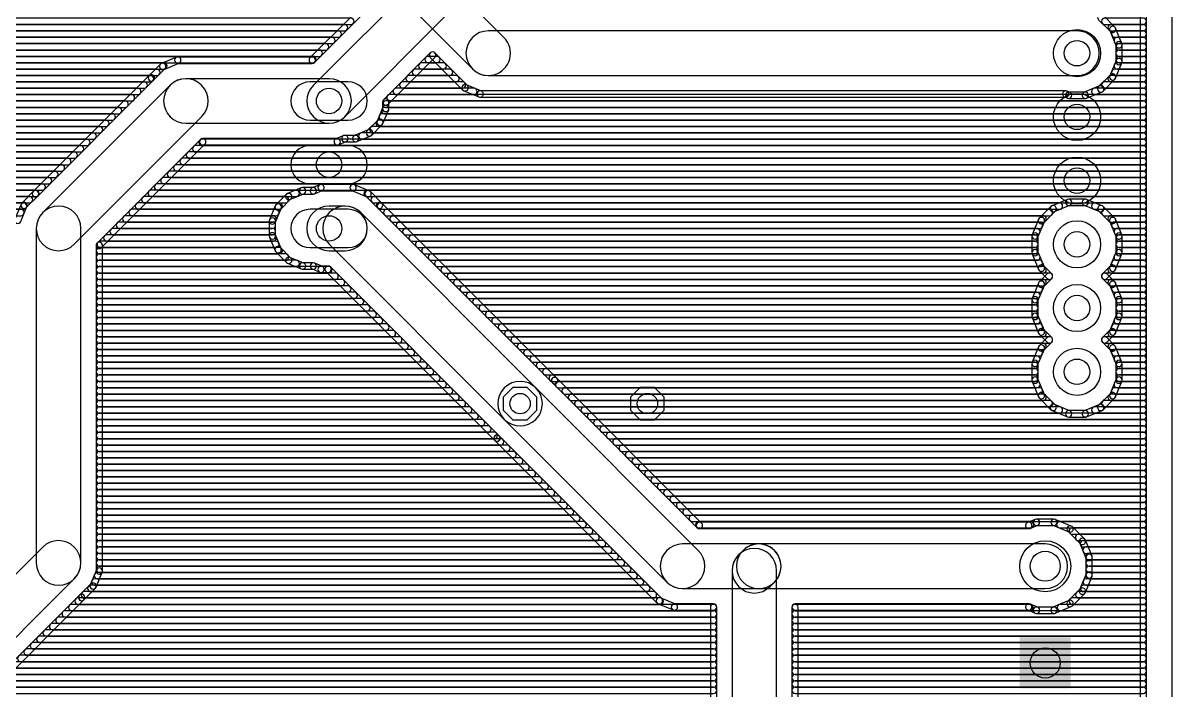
# Model space of a CAD drawing. Extents: x 5 to 83, y -5 to 101.
# Drawn here: x 36.68 to 82.53, y 20.29 to 46.92 of the extents above; entities that cross this region are included whole.
import ezdxf

# ---------------------------------------------------------------- set-up
doc = ezdxf.new("R2010")
doc.units = 0
for name, color, linetype in [('16', 175, 'CONTINUOUS'), ('17', 82, 'CONTINUOUS'), ('20', 30, 'CONTINUOUS'), ('44', 253, 'CONTINUOUS')]:
    doc.layers.add(name, color=color, linetype=linetype)

# ---------------------------------------------------------------- blocks, each defined once
blk = doc.blocks.new('ROUNDP')
blk.add_circle((0, 0), 0.5)
blk = doc.blocks.new('OCTAGONP')
blk.add_lwpolyline([(-0.5, -0.2071), (-0.5, 0.2071), (-0.2071, 0.5), (0.2071, 0.5), (0.5, 0.2071), (0.5, -0.2071), (0.2071, -0.5), (-0.2071, -0.5)], close=True)
blk = doc.blocks.new('LONGP100')
blk.add_lwpolyline([(-0.5, -0.5), (0.5, -0.5, 1), (0.5, 0.5), (-0.5, 0.5, 1)], format="xyb", close=True)
blk = doc.blocks.new('SQUAREP')
blk.add_solid([(-0.5, -0.5), (0.5, -0.5), (-0.5, 0.5), (0.5, 0.5)])

msp = doc.modelspace()

# ---------------------------------------------------------------- linework, layer by layer
at = {"layer": '16'}
for points in [[(81.26, 95.8006), (81.26, 14.6894, 1), (81.514, 14.6894), (81.514, 95.8006, 1)], [(49.5236, 43.1864), (53.6511, 47.3139, 1), (52.3939, 48.5711), (48.2664, 44.4436, 1)], [(51.5546, 48.9531), (48.1319, 45.5304, 1), (48.3115, 45.3508), (51.7342, 48.7735, 1)], [(55.8736, 46.3486), (53.6511, 48.5711, 1), (52.3939, 47.3139), (54.6164, 45.0914, 1)], [(80.251, 46.7594), (79.7794, 47.231, 1), (79.5998, 47.0514), (80.0714, 46.5798, 1)], [(31.5808, 46.863), (49.7711, 46.863, 1), (49.7711, 47.117), (31.5808, 47.117, 1)], [(31.8348, 46.609), (49.5171, 46.609, 1), (49.5171, 46.863), (31.8348, 46.863, 1)], [(79.8408, 46.863), (81.387, 46.863, 1), (81.387, 47.117), (79.8408, 47.117, 1)], [(80.0948, 46.609), (81.387, 46.609, 1), (81.387, 46.863), (80.0948, 46.863, 1)], [(80.5337, 46.1021), (80.2785, 46.7182, 1), (80.0438, 46.621), (80.2991, 46.0049, 1)], [(31.9789, 46.355), (49.2631, 46.355, 1), (49.2631, 46.609), (31.9789, 46.609, 1)], [(32.0841, 46.101), (49.0091, 46.101, 1), (49.0091, 46.355), (32.0841, 46.355, 1)], [(78.74, 46.609), (55.245, 46.609, 1), (55.245, 44.831), (78.74, 44.831, 1)], [(80.2389, 46.355), (81.387, 46.355, 1), (81.387, 46.609), (80.2389, 46.609, 1)], [(80.3441, 46.101), (81.387, 46.101, 1), (81.387, 46.355), (80.3441, 46.355, 1)], [(32.1564, 45.847), (48.7551, 45.847, 1), (48.7551, 46.101), (32.1564, 46.101, 1)], [(80.5434, 45.3865), (80.5434, 46.0535, 1), (80.2894, 46.0535), (80.2894, 45.3865, 1)], [(80.4164, 45.847), (81.387, 45.847, 1), (81.387, 46.101), (80.4164, 46.101, 1)], [(32.1564, 45.593), (48.5011, 45.593, 1), (48.5011, 45.847), (32.1564, 45.847, 1)], [(32.1564, 45.339), (48.2471, 45.339, 1), (48.2471, 45.593), (32.1564, 45.593, 1)], [(42.808, 45.5579), (42.2106, 45.3104, 1), (42.3078, 45.0758), (42.9052, 45.3233, 1)], [(48.2217, 45.5676), (42.8566, 45.5676, 1), (42.8566, 45.3136), (48.2217, 45.3136, 1)], [(51.2454, 43.6869), (53.1123, 45.5538, 1), (52.9327, 45.7334), (51.0658, 43.8665, 1)], [(52.8449, 45.339), (53.2001, 45.339, 1), (53.2001, 45.593), (52.8449, 45.593, 1)], [(52.9327, 45.5538), (54.2344, 44.2521, 1), (54.414, 44.4317), (53.1123, 45.7334, 1)], [(80.2785, 44.7218), (80.5337, 45.3379, 1), (80.2991, 45.4351), (80.0438, 44.819, 1)], [(80.4164, 45.593), (81.387, 45.593, 1), (81.387, 45.847), (80.4164, 45.847, 1)], [(80.4164, 45.339), (81.387, 45.339, 1), (81.387, 45.593), (80.4164, 45.593, 1)], [(31.9789, 44.831), (42.0241, 44.831, 1), (42.0241, 45.085), (31.9789, 45.085, 1)], [(32.0841, 45.085), (42.3048, 45.085, 1), (42.3048, 45.339), (32.0841, 45.339, 1)], [(42.1694, 45.2829), (41.7121, 44.8256, 1), (41.8917, 44.646), (42.349, 45.1033, 1)], [(52.3369, 44.831), (53.7081, 44.831, 1), (53.7081, 45.085), (52.3369, 45.085, 1)], [(52.5909, 45.085), (53.4541, 45.085, 1), (53.4541, 45.339), (52.5909, 45.339, 1)], [(80.2389, 44.831), (81.387, 44.831, 1), (81.387, 45.085), (80.2389, 45.085, 1)], [(80.3441, 45.085), (81.387, 45.085, 1), (81.387, 45.339), (80.3441, 45.339, 1)], [(31.5808, 44.323), (41.5161, 44.323, 1), (41.5161, 44.577), (31.5808, 44.577, 1)], [(31.8348, 44.577), (41.7701, 44.577, 1), (41.7701, 44.831), (31.8348, 44.831, 1)], [(41.7121, 44.8256), (37.0894, 40.2029, 1), (37.269, 40.0233), (41.8917, 44.646, 1)], [(38.7286, 38.1064), (43.8086, 43.1864, 1), (42.5514, 44.4436), (37.4714, 39.3636, 1)], [(43.18, 42.926), (48.895, 42.926, 1), (48.895, 44.704), (43.18, 44.704, 1)], [(51.8289, 44.323), (54.2161, 44.323, 1), (54.2161, 44.577), (51.8289, 44.577, 1)], [(52.0829, 44.577), (53.9621, 44.577, 1), (53.9621, 44.831), (52.0829, 44.831, 1)], [(79.7794, 44.209), (80.251, 44.6806, 1), (80.0714, 44.8602), (79.5998, 44.3886, 1)], [(79.8408, 44.323), (81.387, 44.323, 1), (81.387, 44.577), (79.8408, 44.577, 1)], [(80.0948, 44.577), (81.387, 44.577, 1), (81.387, 44.831), (80.0948, 44.831, 1)], [(11.1506, 43.815), (41.0081, 43.815, 1), (41.0081, 44.069), (11.1506, 44.069, 1)], [(31.1814, 44.069), (41.2621, 44.069, 1), (41.2621, 44.323), (31.1814, 44.323, 1)], [(51.3209, 43.815), (81.387, 43.815, 1), (81.387, 44.069), (51.3209, 44.069, 1)], [(51.5749, 44.069), (54.6764, 44.069, 1), (54.6764, 44.323), (51.5749, 44.323, 1)], [(54.2756, 44.2245), (54.873, 43.9771, 1), (54.9702, 44.2117), (54.3728, 44.4592, 1)], [(54.9216, 43.9674), (78.2839, 43.9674, 1), (78.2839, 44.2214), (54.9216, 44.2214, 1)], [(78.2353, 43.9771), (78.3579, 43.9263, 1), (78.4551, 44.1609), (78.3325, 44.2117, 1)], [(78.4065, 43.9166), (79.0735, 43.9166, 1), (79.0735, 44.1706), (78.4065, 44.1706, 1)], [(79.1221, 43.9263), (79.7382, 44.1815, 1), (79.641, 44.4161), (79.0249, 44.1609, 1)], [(79.4414, 44.069), (81.387, 44.069, 1), (81.387, 44.323), (79.4414, 44.323, 1)], [(15.2114, 43.561), (40.7541, 43.561, 1), (40.7541, 43.815), (15.2114, 43.815, 1)], [(15.6917, 43.307), (40.5001, 43.307, 1), (40.5001, 43.561), (15.6917, 43.561, 1)], [(51.0448, 42.9175), (51.2729, 43.4683, 1), (51.0383, 43.5655), (50.8101, 43.0147, 1)], [(51.1213, 43.307), (81.387, 43.307, 1), (81.387, 43.561), (51.1213, 43.561, 1)], [(51.2826, 43.5169), (51.2826, 43.7767, 1), (51.0286, 43.7767), (51.0286, 43.5169, 1)], [(51.1556, 43.561), (81.387, 43.561, 1), (81.387, 43.815), (51.1556, 43.815, 1)], [(31.1814, 43.053), (40.2461, 43.053, 1), (40.2461, 43.307), (31.1814, 43.307, 1)], [(51.016, 43.053), (81.387, 43.053, 1), (81.387, 43.307), (51.016, 43.307, 1)], [(31.5808, 42.799), (39.9921, 42.799, 1), (39.9921, 43.053), (31.5808, 43.053, 1)], [(31.8348, 42.545), (39.7381, 42.545, 1), (39.7381, 42.799), (31.8348, 42.799, 1)], [(50.0037, 42.1991), (50.5545, 42.4272, 1), (50.4573, 42.6619), (49.9065, 42.4337, 1)], [(50.5957, 42.4547), (51.0173, 42.8763, 1), (50.8376, 43.0559), (50.4161, 42.6343, 1)], [(50.6333, 42.545), (81.387, 42.545, 1), (81.387, 42.799), (50.6333, 42.799, 1)], [(50.8873, 42.799), (81.387, 42.799, 1), (81.387, 43.053), (50.8873, 43.053, 1)], [(31.9789, 42.291), (39.4841, 42.291, 1), (39.4841, 42.545), (31.9789, 42.545, 1)], [(32.0841, 42.037), (39.2301, 42.037, 1), (39.2301, 42.291), (32.0841, 42.291, 1)], [(39.8154, 37.9718), (43.9431, 42.0996, 1), (43.7635, 42.2792), (39.6358, 38.1515, 1)], [(43.8279, 42.037), (81.387, 42.037, 1), (81.387, 42.291), (43.8279, 42.291, 1)], [(43.8533, 42.0624), (49.2184, 42.0624, 1), (49.2184, 42.3164), (43.8533, 42.3164, 1)], [(49.267, 42.0721), (49.5736, 42.1991, 1), (49.4764, 42.4337), (49.1697, 42.3067, 1)], [(49.525, 42.1894), (49.9551, 42.1894, 1), (49.9551, 42.4434), (49.525, 42.4434, 1)], [(50.2004, 42.291), (81.387, 42.291, 1), (81.387, 42.545), (50.2004, 42.545, 1)], [(32.1564, 41.783), (38.9761, 41.783, 1), (38.9761, 42.037), (32.1564, 42.037, 1)], [(32.1564, 41.529), (38.7221, 41.529, 1), (38.7221, 41.783), (32.1564, 41.783, 1)], [(43.3199, 41.529), (81.387, 41.529, 1), (81.387, 41.783), (43.3199, 41.783, 1)], [(43.5739, 41.783), (81.387, 41.783, 1), (81.387, 42.037), (43.5739, 42.037, 1)], [(32.0841, 41.021), (38.2141, 41.021, 1), (38.2141, 41.275), (32.0841, 41.275, 1)], [(32.1564, 41.275), (38.4681, 41.275, 1), (38.4681, 41.529), (32.1564, 41.529, 1)], [(42.8119, 41.021), (81.387, 41.021, 1), (81.387, 41.275), (42.8119, 41.275, 1)], [(43.0659, 41.275), (81.387, 41.275, 1), (81.387, 41.529), (43.0659, 41.529, 1)], [(31.9789, 40.767), (37.9601, 40.767, 1), (37.9601, 41.021), (31.9789, 41.021, 1)], [(42.5579, 40.767), (81.387, 40.767, 1), (81.387, 41.021), (42.5579, 41.021, 1)], [(31.5808, 40.259), (37.4521, 40.259, 1), (37.4521, 40.513), (31.5808, 40.513, 1)], [(31.8348, 40.513), (37.7061, 40.513, 1), (37.7061, 40.767), (31.8348, 40.767, 1)], [(42.0499, 40.259), (81.387, 40.259, 1), (81.387, 40.513), (42.0499, 40.513, 1)], [(42.3039, 40.513), (81.387, 40.513, 1), (81.387, 40.767), (42.3039, 40.767, 1)], [(47.7863, 40.3509), (47.2355, 40.1228, 1), (47.3327, 39.8881), (47.8835, 40.1163, 1)], [(48.265, 40.3606), (47.8349, 40.3606, 1), (47.8349, 40.1066), (48.265, 40.1066, 1)], [(48.523, 40.4779), (48.2164, 40.3509, 1), (48.3136, 40.1163), (48.6202, 40.2433, 1)], [(49.8533, 40.4876), (48.5716, 40.4876, 1), (48.5716, 40.2336), (49.8533, 40.2336, 1)], [(50.4994, 40.2304), (49.902, 40.4779, 1), (49.8047, 40.2433), (50.4022, 39.9958, 1)], [(31.8348, 40.005), (37.1981, 40.005, 1), (37.1981, 40.259), (31.8348, 40.259, 1)], [(31.9789, 39.751), (36.9441, 39.751, 1), (36.9441, 40.005), (31.9789, 40.005, 1)], [(37.0894, 40.2029), (36.6321, 39.7456, 1), (36.8117, 39.566), (37.269, 40.0233, 1)], [(41.5419, 39.751), (47.1567, 39.751, 1), (47.1567, 40.005), (41.5419, 40.005, 1)], [(41.7959, 40.005), (47.5896, 40.005, 1), (47.5896, 40.259), (41.7959, 40.259, 1)], [(47.1943, 40.0953), (46.7727, 39.6737, 1), (46.9523, 39.4941), (47.3739, 39.9156, 1)], [(50.4052, 40.005), (81.387, 40.005, 1), (81.387, 40.259), (50.4052, 40.259, 1)], [(50.9979, 39.7456), (50.5406, 40.2029, 1), (50.361, 40.0233), (50.8183, 39.566, 1)], [(50.6859, 39.751), (81.387, 39.751, 1), (81.387, 40.005), (50.6859, 40.005, 1)], [(78.3579, 39.8937), (77.7418, 39.6385, 1), (77.839, 39.4038), (78.4551, 39.6591, 1)], [(79.0735, 39.9034), (78.4065, 39.9034, 1), (78.4065, 39.6494), (79.0735, 39.6494, 1)], [(79.7382, 39.6385), (79.1221, 39.8937, 1), (79.0249, 39.6591), (79.641, 39.4038, 1)], [(32.0841, 39.497), (36.7087, 39.497, 1), (36.7087, 39.751), (32.0841, 39.751, 1)], [(32.1564, 39.243), (36.6035, 39.243, 1), (36.6035, 39.497), (32.1564, 39.497, 1)], [(36.6045, 39.7044), (36.3571, 39.107, 1), (36.5917, 39.0097), (36.8392, 39.6072, 1)], [(38.989, 25.4), (38.989, 38.735, 1), (37.211, 38.735), (37.211, 25.4, 1)], [(41.0339, 39.243), (46.774, 39.243, 1), (46.774, 39.497), (41.0339, 39.497, 1)], [(41.2879, 39.497), (46.9027, 39.497, 1), (46.9027, 39.751), (41.2879, 39.751, 1)], [(46.7452, 39.6325), (46.5171, 39.0817, 1), (46.7517, 38.9845), (46.9799, 39.5353, 1)], [(49.53, 39.624), (48.895, 39.624, 1), (48.895, 37.846), (49.53, 37.846, 1)], [(57.1436, 32.3786), (50.1586, 39.3636, 1), (48.9014, 38.1064), (55.8864, 31.1214, 1)], [(57.9829, 32.7606), (50.9979, 39.7456, 1), (50.8183, 39.566), (57.8033, 32.581, 1)], [(50.9399, 39.497), (78.0386, 39.497, 1), (78.0386, 39.751), (50.9399, 39.751, 1)], [(51.1939, 39.243), (77.6392, 39.243, 1), (77.6392, 39.497), (51.1939, 39.497, 1)], [(77.7006, 39.611), (77.229, 39.1394, 1), (77.4086, 38.9598), (77.8802, 39.4314, 1)], [(79.4414, 39.497), (81.387, 39.497, 1), (81.387, 39.751), (79.4414, 39.751, 1)], [(80.251, 39.1394), (79.7794, 39.611, 1), (79.5998, 39.4314), (80.0714, 38.9598, 1)], [(79.8408, 39.243), (81.387, 39.243, 1), (81.387, 39.497), (79.8408, 39.497, 1)], [(40.5259, 38.735), (46.6344, 38.735, 1), (46.6344, 38.989), (40.5259, 38.989, 1)], [(40.7799, 38.989), (46.6687, 38.989, 1), (46.6687, 39.243), (40.7799, 39.243, 1)], [(46.5074, 39.0331), (46.5074, 38.4369, 1), (46.7614, 38.4369), (46.7614, 39.0331, 1)], [(51.4479, 38.989), (77.3852, 38.989, 1), (77.3852, 39.243), (51.4479, 39.243, 1)], [(51.7019, 38.735), (77.2411, 38.735, 1), (77.2411, 38.989), (51.7019, 38.989, 1)], [(77.2015, 39.0982), (76.9463, 38.4821, 1), (77.1809, 38.3849), (77.4361, 39.001, 1)], [(80.0948, 38.989), (81.387, 38.989, 1), (81.387, 39.243), (80.0948, 39.243, 1)], [(80.5337, 38.4821), (80.2785, 39.0982, 1), (80.0438, 39.001), (80.2991, 38.3849, 1)], [(80.2389, 38.735), (81.387, 38.735, 1), (81.387, 38.989), (80.2389, 38.989, 1)], [(40.2719, 38.481), (46.6344, 38.481, 1), (46.6344, 38.735), (40.2719, 38.735, 1)], [(46.5171, 38.3883), (46.7452, 37.8375, 1), (46.9799, 37.9347), (46.7517, 38.4855, 1)], [(51.9559, 38.481), (77.1359, 38.481, 1), (77.1359, 38.735), (51.9559, 38.735, 1)], [(76.9366, 38.4335), (76.9366, 37.7665, 1), (77.1906, 37.7665), (77.1906, 38.4335, 1)], [(80.3441, 38.481), (81.387, 38.481, 1), (81.387, 38.735), (80.3441, 38.735, 1)], [(80.5434, 37.7665), (80.5434, 38.4335, 1), (80.2894, 38.4335), (80.2894, 37.7665, 1)], [(39.8526, 25.0766), (39.8526, 38.0617, 1), (39.5986, 38.0617), (39.5986, 25.0766, 1)], [(39.7639, 37.973), (46.7739, 37.973, 1), (46.7739, 38.227), (39.7639, 38.227, 1)], [(40.0179, 38.227), (46.6687, 38.227, 1), (46.6687, 38.481), (40.0179, 38.481, 1)], [(52.2099, 38.227), (77.0636, 38.227, 1), (77.0636, 38.481), (52.2099, 38.481, 1)], [(52.4639, 37.973), (77.0636, 37.973, 1), (77.0636, 38.227), (52.4639, 38.227, 1)], [(80.4164, 38.227), (81.387, 38.227, 1), (81.387, 38.481), (80.4164, 38.481, 1)], [(80.4164, 37.973), (81.387, 37.973, 1), (81.387, 38.227), (80.4164, 38.227, 1)], [(39.7256, 37.719), (46.9027, 37.719, 1), (46.9027, 37.973), (39.7256, 37.973, 1)], [(39.7256, 37.465), (47.1567, 37.465, 1), (47.1567, 37.719), (39.7256, 37.719, 1)], [(46.7727, 37.7963), (47.1943, 37.3747, 1), (47.3739, 37.5543), (46.9523, 37.9759, 1)], [(52.7179, 37.719), (77.0636, 37.719, 1), (77.0636, 37.973), (52.7179, 37.973, 1)], [(52.9719, 37.465), (77.1359, 37.465, 1), (77.1359, 37.719), (52.9719, 37.719, 1)], [(76.9463, 37.7179), (77.2015, 37.1018, 1), (77.4361, 37.199), (77.1809, 37.8151, 1)], [(80.2785, 37.1018), (80.5337, 37.7179, 1), (80.2991, 37.8151), (80.0438, 37.199, 1)], [(80.3441, 37.465), (81.387, 37.465, 1), (81.387, 37.719), (80.3441, 37.719, 1)], [(80.4164, 37.719), (81.387, 37.719, 1), (81.387, 37.973), (80.4164, 37.973, 1)], [(39.7256, 37.211), (47.5896, 37.211, 1), (47.5896, 37.465), (39.7256, 37.465, 1)], [(39.7256, 36.957), (48.882, 36.957, 1), (48.882, 37.211), (39.7256, 37.211, 1)], [(47.2355, 37.3472), (47.7863, 37.1191, 1), (47.8835, 37.3537), (47.3327, 37.5819, 1)], [(47.8349, 37.1094), (48.265, 37.1094, 1), (48.265, 37.3634), (47.8349, 37.3634, 1)], [(48.2164, 37.1191), (48.523, 36.9921, 1), (48.6202, 37.2267), (48.3136, 37.3537, 1)], [(48.5716, 36.9824), (48.8567, 36.9824, 1), (48.8567, 37.2364), (48.5716, 37.2364, 1)], [(48.7668, 37.0196), (55.5044, 30.2821, 1), (55.684, 30.4617), (48.9465, 37.1992, 1)], [(53.2259, 37.211), (77.2411, 37.211, 1), (77.2411, 37.465), (53.2259, 37.465, 1)], [(53.4799, 36.957), (77.3852, 36.957, 1), (77.3852, 37.211), (53.4799, 37.211, 1)], [(77.229, 37.0606), (77.5494, 36.7402, 1), (77.729, 36.9198), (77.4086, 37.2402, 1)], [(79.9306, 36.7402), (80.251, 37.0606, 1), (80.0714, 37.2402), (79.751, 36.9198, 1)], [(80.0948, 36.957), (81.387, 36.957, 1), (81.387, 37.211), (80.0948, 37.211, 1)], [(80.2389, 37.211), (81.387, 37.211, 1), (81.387, 37.465), (80.2389, 37.465, 1)], [(39.7256, 36.703), (49.1361, 36.703, 1), (49.1361, 36.957), (39.7256, 36.957, 1)], [(39.7256, 36.449), (49.3901, 36.449, 1), (49.3901, 36.703), (39.7256, 36.703, 1)], [(53.7339, 36.703), (77.6392, 36.703, 1), (77.6392, 36.957), (53.7339, 36.957, 1)], [(53.9879, 36.449), (77.3852, 36.449, 1), (77.3852, 36.703), (53.9879, 36.703, 1)], [(77.5494, 36.9198), (77.229, 36.5994, 1), (77.4086, 36.4198), (77.729, 36.7402, 1)], [(80.251, 36.5994), (79.9306, 36.9198, 1), (79.751, 36.7402), (80.0714, 36.4198, 1)], [(79.8408, 36.703), (81.387, 36.703, 1), (81.387, 36.957), (79.8408, 36.957, 1)], [(80.0948, 36.449), (81.387, 36.449, 1), (81.387, 36.703), (80.0948, 36.703, 1)], [(39.7256, 36.195), (49.6441, 36.195, 1), (49.6441, 36.449), (39.7256, 36.449, 1)], [(54.2419, 36.195), (77.2411, 36.195, 1), (77.2411, 36.449), (54.2419, 36.449, 1)], [(77.2015, 36.5582), (76.9463, 35.9421, 1), (77.1809, 35.8449), (77.4361, 36.461, 1)], [(80.5337, 35.9421), (80.2785, 36.5582, 1), (80.0438, 36.461), (80.2991, 35.8449, 1)], [(80.2389, 36.195), (81.387, 36.195, 1), (81.387, 36.449), (80.2389, 36.449, 1)], [(39.7256, 35.941), (49.8981, 35.941, 1), (49.8981, 36.195), (39.7256, 36.195, 1)], [(39.7256, 35.687), (50.1521, 35.687, 1), (50.1521, 35.941), (39.7256, 35.941, 1)], [(54.4959, 35.941), (77.1359, 35.941, 1), (77.1359, 36.195), (54.4959, 36.195, 1)], [(54.7499, 35.687), (77.0636, 35.687, 1), (77.0636, 35.941), (54.7499, 35.941, 1)], [(76.9366, 35.8935), (76.9366, 35.2265, 1), (77.1906, 35.2265), (77.1906, 35.8935, 1)], [(80.3441, 35.941), (81.387, 35.941, 1), (81.387, 36.195), (80.3441, 36.195, 1)], [(80.5434, 35.2265), (80.5434, 35.8935, 1), (80.2894, 35.8935), (80.2894, 35.2265, 1)], [(80.4164, 35.687), (81.387, 35.687, 1), (81.387, 35.941), (80.4164, 35.941, 1)], [(39.7256, 35.433), (50.4061, 35.433, 1), (50.4061, 35.687), (39.7256, 35.687, 1)], [(39.7256, 35.179), (50.6601, 35.179, 1), (50.6601, 35.433), (39.7256, 35.433, 1)], [(55.0039, 35.433), (77.0636, 35.433, 1), (77.0636, 35.687), (55.0039, 35.687, 1)], [(55.2579, 35.179), (77.0636, 35.179, 1), (77.0636, 35.433), (55.2579, 35.433, 1)], [(76.9463, 35.1779), (77.2015, 34.5618, 1), (77.4361, 34.659), (77.1809, 35.2751, 1)], [(80.2785, 34.5618), (80.5337, 35.1779, 1), (80.2991, 35.2751), (80.0438, 34.659, 1)], [(80.4164, 35.433), (81.387, 35.433, 1), (81.387, 35.687), (80.4164, 35.687, 1)], [(80.4164, 35.179), (81.387, 35.179, 1), (81.387, 35.433), (80.4164, 35.433, 1)], [(39.7256, 34.925), (50.9141, 34.925, 1), (50.9141, 35.179), (39.7256, 35.179, 1)], [(39.7256, 34.671), (51.1681, 34.671, 1), (51.1681, 34.925), (39.7256, 34.925, 1)], [(55.5119, 34.925), (77.1359, 34.925, 1), (77.1359, 35.179), (55.5119, 35.179, 1)], [(55.7659, 34.671), (77.2411, 34.671, 1), (77.2411, 34.925), (55.7659, 34.925, 1)], [(80.2389, 34.671), (81.387, 34.671, 1), (81.387, 34.925), (80.2389, 34.925, 1)], [(80.3441, 34.925), (81.387, 34.925, 1), (81.387, 35.179), (80.3441, 35.179, 1)], [(39.7256, 34.417), (51.4221, 34.417, 1), (51.4221, 34.671), (39.7256, 34.671, 1)], [(39.7256, 34.163), (51.6761, 34.163, 1), (51.6761, 34.417), (39.7256, 34.417, 1)], [(56.0199, 34.417), (77.3852, 34.417, 1), (77.3852, 34.671), (56.0199, 34.671, 1)], [(56.2739, 34.163), (77.6392, 34.163, 1), (77.6392, 34.417), (56.2739, 34.417, 1)], [(77.229, 34.5206), (77.5494, 34.2002, 1), (77.729, 34.3798), (77.4086, 34.7002, 1)], [(77.5494, 34.3798), (77.229, 34.0594, 1), (77.4086, 33.8798), (77.729, 34.2002, 1)], [(79.9306, 34.2002), (80.251, 34.5206, 1), (80.0714, 34.7002), (79.751, 34.3798, 1)], [(80.251, 34.0594), (79.9306, 34.3798, 1), (79.751, 34.2002), (80.0714, 33.8798, 1)], [(79.8408, 34.163), (81.387, 34.163, 1), (81.387, 34.417), (79.8408, 34.417, 1)], [(80.0948, 34.417), (81.387, 34.417, 1), (81.387, 34.671), (80.0948, 34.671, 1)], [(39.7256, 33.909), (51.9301, 33.909, 1), (51.9301, 34.163), (39.7256, 34.163, 1)], [(56.5279, 33.909), (77.3852, 33.909, 1), (77.3852, 34.163), (56.5279, 34.163, 1)], [(77.2015, 34.0182), (76.9463, 33.4021, 1), (77.1809, 33.3049), (77.4361, 33.921, 1)], [(80.0948, 33.909), (81.387, 33.909, 1), (81.387, 34.163), (80.0948, 34.163, 1)], [(80.5337, 33.4021), (80.2785, 34.0182, 1), (80.0438, 33.921), (80.2991, 33.3049, 1)], [(39.7256, 33.655), (52.184, 33.655, 1), (52.184, 33.909), (39.7256, 33.909, 1)], [(39.7256, 33.401), (52.4381, 33.401, 1), (52.4381, 33.655), (39.7256, 33.655, 1)], [(56.7819, 33.655), (77.2411, 33.655, 1), (77.2411, 33.909), (56.7819, 33.909, 1)], [(57.0359, 33.401), (77.1359, 33.401, 1), (77.1359, 33.655), (57.0359, 33.655, 1)], [(76.9366, 33.3535), (76.9366, 32.6865, 1), (77.1906, 32.6865), (77.1906, 33.3535, 1)], [(80.2389, 33.655), (81.387, 33.655, 1), (81.387, 33.909), (80.2389, 33.909, 1)], [(80.3441, 33.401), (81.387, 33.401, 1), (81.387, 33.655), (80.3441, 33.655, 1)], [(80.5434, 32.6865), (80.5434, 33.3535, 1), (80.2894, 33.3535), (80.2894, 32.6865, 1)], [(39.7256, 33.147), (52.6921, 33.147, 1), (52.6921, 33.401), (39.7256, 33.401, 1)], [(39.7256, 32.893), (52.946, 32.893, 1), (52.946, 33.147), (39.7256, 33.147, 1)], [(57.2899, 33.147), (77.0636, 33.147, 1), (77.0636, 33.401), (57.2899, 33.401, 1)], [(57.5439, 32.893), (77.0636, 32.893, 1), (77.0636, 33.147), (57.5439, 33.147, 1)], [(80.4164, 33.147), (81.387, 33.147, 1), (81.387, 33.401), (80.4164, 33.401, 1)], [(80.4164, 32.893), (81.387, 32.893, 1), (81.387, 33.147), (80.4164, 33.147, 1)], [(39.7256, 32.639), (53.2001, 32.639, 1), (53.2001, 32.893), (39.7256, 32.893, 1)], [(39.7256, 32.385), (53.4541, 32.385, 1), (53.4541, 32.639), (39.7256, 32.639, 1)], [(63.6258, 25.8964), (57.1436, 32.3786, 1), (55.8864, 31.1214), (62.3686, 24.6392, 1)], [(57.7979, 32.639), (77.0636, 32.639, 1), (77.0636, 32.893), (57.7979, 32.893, 1)], [(63.7603, 26.9832), (57.9829, 32.7606, 1), (57.8033, 32.581), (63.5807, 26.8036, 1)], [(58.0201, 32.6708), (58.0201, 32.6708, 1), (57.7661, 32.6708), (57.7661, 32.6708, 1)], [(58.0519, 32.385), (77.1359, 32.385, 1), (77.1359, 32.639), (58.0519, 32.639, 1)], [(76.9463, 32.6379), (77.2015, 32.0218, 1), (77.4361, 32.119), (77.1809, 32.7351, 1)], [(80.2785, 32.0218), (80.5337, 32.6379, 1), (80.2991, 32.7351), (80.0438, 32.119, 1)], [(80.3441, 32.385), (81.387, 32.385, 1), (81.387, 32.639), (80.3441, 32.639, 1)], [(80.4164, 32.639), (81.387, 32.639, 1), (81.387, 32.893), (80.4164, 32.893, 1)], [(39.7256, 32.131), (53.7081, 32.131, 1), (53.7081, 32.385), (39.7256, 32.385, 1)], [(39.7256, 31.877), (53.9621, 31.877, 1), (53.9621, 32.131), (39.7256, 32.131, 1)], [(58.3059, 32.131), (77.2411, 32.131, 1), (77.2411, 32.385), (58.3059, 32.385, 1)], [(58.5599, 31.877), (77.3852, 31.877, 1), (77.3852, 32.131), (58.5599, 32.131, 1)], [(77.229, 31.9806), (77.7006, 31.509, 1), (77.8802, 31.6886), (77.4086, 32.1602, 1)], [(79.7794, 31.509), (80.251, 31.9806, 1), (80.0714, 32.1602), (79.5998, 31.6886, 1)], [(80.0948, 31.877), (81.387, 31.877, 1), (81.387, 32.131), (80.0948, 32.131, 1)], [(80.2389, 32.131), (81.387, 32.131, 1), (81.387, 32.385), (80.2389, 32.385, 1)], [(39.7256, 31.623), (54.2161, 31.623, 1), (54.2161, 31.877), (39.7256, 31.877, 1)], [(58.8139, 31.623), (77.6392, 31.623, 1), (77.6392, 31.877), (58.8139, 31.877, 1)], [(77.7418, 31.4815), (78.3579, 31.2263, 1), (78.4551, 31.4609), (77.839, 31.7161, 1)], [(79.1221, 31.2263), (79.7382, 31.4815, 1), (79.641, 31.7161), (79.0249, 31.4609, 1)], [(79.8408, 31.623), (81.387, 31.623, 1), (81.387, 31.877), (79.8408, 31.877, 1)], [(39.7256, 31.369), (54.4701, 31.369, 1), (54.4701, 31.623), (39.7256, 31.623, 1)], [(39.7256, 31.115), (54.7241, 31.115, 1), (54.7241, 31.369), (39.7256, 31.369, 1)], [(59.0679, 31.369), (78.0386, 31.369, 1), (78.0386, 31.623), (59.0679, 31.623, 1)], [(59.3219, 31.115), (81.387, 31.115, 1), (81.387, 31.369), (59.3219, 31.369, 1)], [(78.4065, 31.2166), (79.0735, 31.2166, 1), (79.0735, 31.4706), (78.4065, 31.4706, 1)], [(79.4414, 31.369), (81.387, 31.369, 1), (81.387, 31.623), (79.4414, 31.623, 1)], [(39.7256, 30.861), (54.9781, 30.861, 1), (54.9781, 31.115), (39.7256, 31.115, 1)], [(39.7256, 30.607), (55.2321, 30.607, 1), (55.2321, 30.861), (39.7256, 30.861, 1)], [(59.5759, 30.861), (81.387, 30.861, 1), (81.387, 31.115), (59.5759, 31.115, 1)], [(59.8299, 30.607), (81.387, 30.607, 1), (81.387, 30.861), (59.8299, 30.861, 1)], [(39.7256, 30.353), (55.4861, 30.353, 1), (55.4861, 30.607), (39.7256, 30.607, 1)], [(39.7256, 30.099), (55.7401, 30.099, 1), (55.7401, 30.353), (39.7256, 30.353, 1)], [(55.5942, 30.2449), (55.5942, 30.2449, 1), (55.5942, 30.4989), (55.5942, 30.4989, 1)], [(55.5044, 30.2821), (61.9866, 23.7999, 1), (62.1662, 23.9795), (55.684, 30.4617, 1)], [(60.0839, 30.353), (81.387, 30.353, 1), (81.387, 30.607), (60.0839, 30.607, 1)], [(60.3379, 30.099), (81.387, 30.099, 1), (81.387, 30.353), (60.3379, 30.353, 1)], [(39.7256, 29.845), (55.9941, 29.845, 1), (55.9941, 30.099), (39.7256, 30.099, 1)], [(39.7256, 29.591), (56.248, 29.591, 1), (56.248, 29.845), (39.7256, 29.845, 1)], [(60.5919, 29.845), (81.387, 29.845, 1), (81.387, 30.099), (60.5919, 30.099, 1)], [(60.8459, 29.591), (81.387, 29.591, 1), (81.387, 29.845), (60.8459, 29.845, 1)], [(39.7256, 29.337), (56.5021, 29.337, 1), (56.5021, 29.591), (39.7256, 29.591, 1)], [(61.0999, 29.337), (81.387, 29.337, 1), (81.387, 29.591), (61.0999, 29.591, 1)], [(39.7256, 29.083), (56.7561, 29.083, 1), (56.7561, 29.337), (39.7256, 29.337, 1)], [(39.7256, 28.829), (57.01, 28.829, 1), (57.01, 29.083), (39.7256, 29.083, 1)], [(61.3539, 29.083), (81.387, 29.083, 1), (81.387, 29.337), (61.3539, 29.337, 1)], [(61.6079, 28.829), (81.387, 28.829, 1), (81.387, 29.083), (61.6079, 29.083, 1)], [(39.7256, 28.575), (57.2641, 28.575, 1), (57.2641, 28.829), (39.7256, 28.829, 1)], [(39.7256, 28.321), (57.5181, 28.321, 1), (57.5181, 28.575), (39.7256, 28.575, 1)], [(61.8619, 28.575), (81.387, 28.575, 1), (81.387, 28.829), (61.8619, 28.829, 1)], [(62.1159, 28.321), (81.387, 28.321, 1), (81.387, 28.575), (62.1159, 28.575, 1)], [(39.7256, 28.067), (57.7721, 28.067, 1), (57.7721, 28.321), (39.7256, 28.321, 1)], [(39.7256, 27.813), (58.0261, 27.813, 1), (58.0261, 28.067), (39.7256, 28.067, 1)], [(62.3699, 28.067), (81.387, 28.067, 1), (81.387, 28.321), (62.3699, 28.321, 1)], [(62.6239, 27.813), (81.387, 27.813, 1), (81.387, 28.067), (62.6239, 28.067, 1)], [(39.7256, 27.559), (58.2801, 27.559, 1), (58.2801, 27.813), (39.7256, 27.813, 1)], [(39.7256, 27.305), (58.5341, 27.305, 1), (58.5341, 27.559), (39.7256, 27.559, 1)], [(62.8779, 27.559), (81.387, 27.559, 1), (81.387, 27.813), (62.8779, 27.813, 1)], [(63.1319, 27.305), (81.387, 27.305, 1), (81.387, 27.559), (63.1319, 27.559, 1)], [(39.7256, 27.051), (58.7881, 27.051, 1), (58.7881, 27.305), (39.7256, 27.305, 1)], [(63.3859, 27.051), (81.387, 27.051, 1), (81.387, 27.305), (63.3859, 27.305, 1)], [(77.0728, 27.1377), (76.7662, 27.0107, 1), (76.8634, 26.7761), (77.17, 26.9031, 1)], [(77.8186, 27.1474), (77.1214, 27.1474, 1), (77.1214, 26.8934), (77.8186, 26.8934, 1)], [(78.5114, 26.8709), (77.8672, 27.1377, 1), (77.77, 26.9031), (78.4142, 26.6362, 1)], [(39.7256, 26.797), (59.0421, 26.797, 1), (59.0421, 27.051), (39.7256, 27.051, 1)], [(39.7256, 26.543), (59.2961, 26.543, 1), (59.2961, 26.797), (39.7256, 26.797, 1)], [(63.6399, 26.797), (76.8887, 26.797, 1), (76.8887, 27.051), (63.6399, 27.051, 1)], [(76.8148, 27.0204), (63.6705, 27.0204, 1), (63.6705, 26.7664), (76.8148, 26.7664, 1)], [(78.0513, 26.797), (81.387, 26.797, 1), (81.387, 27.051), (78.0513, 27.051, 1)], [(79.0456, 26.3504), (78.5526, 26.8434, 1), (78.373, 26.6638), (78.866, 26.1708, 1)], [(78.5463, 26.543), (81.387, 26.543, 1), (81.387, 26.797), (78.5463, 26.797, 1)], [(30.4736, 16.5164), (38.7286, 24.7714, 1), (37.4714, 26.0286), (29.2164, 17.7736, 1)], [(39.7256, 26.289), (59.5501, 26.289, 1), (59.5501, 26.543), (39.7256, 26.543, 1)], [(39.7256, 26.035), (59.8041, 26.035, 1), (59.8041, 26.289), (39.7256, 26.289, 1)], [(66.04, 26.1568), (62.9972, 26.1568, 1), (62.9972, 24.3788), (66.04, 24.3788, 1)], [(66.4908, 24.4614), (66.6686, 24.6392, 1), (65.4114, 25.8964), (65.2336, 25.7186, 1)], [(77.47, 26.1568), (66.04, 26.1568, 1), (66.04, 24.3788), (77.47, 24.3788, 1)], [(78.8003, 26.289), (81.387, 26.289, 1), (81.387, 26.543), (78.8003, 26.543, 1)], [(79.3399, 25.665), (79.0731, 26.3092, 1), (78.8384, 26.212), (79.1053, 25.5678, 1)], [(78.9966, 26.035), (81.387, 26.035, 1), (81.387, 26.289), (78.9966, 26.289, 1)], [(39.7256, 25.781), (60.0581, 25.781, 1), (60.0581, 26.035), (39.7256, 26.035, 1)], [(39.7256, 25.527), (60.3121, 25.527, 1), (60.3121, 25.781), (39.7256, 25.781, 1)], [(66.7512, 16.51), (66.7512, 25.09, 1), (64.9732, 25.09), (64.9732, 16.51, 1)], [(79.1018, 25.781), (81.387, 25.781, 1), (81.387, 26.035), (79.1018, 26.035, 1)], [(79.207, 25.527), (81.387, 25.527, 1), (81.387, 25.781), (79.207, 25.781, 1)], [(79.3496, 24.9192), (79.3496, 25.6164, 1), (79.0956, 25.6164), (79.0956, 24.9192, 1)], [(39.7256, 25.273), (60.5661, 25.273, 1), (60.5661, 25.527), (39.7256, 25.527, 1)], [(39.7256, 25.019), (60.8201, 25.019, 1), (60.8201, 25.273), (39.7256, 25.273, 1)], [(79.2226, 25.273), (81.387, 25.273, 1), (81.387, 25.527), (79.2226, 25.527, 1)], [(79.2226, 25.019), (81.387, 25.019, 1), (81.387, 25.273), (79.2226, 25.273, 1)], [(39.5954, 24.4306), (39.8429, 25.028, 1), (39.6083, 25.1252), (39.3608, 24.5278, 1)], [(39.5439, 24.511), (61.3281, 24.511, 1), (61.3281, 24.765), (39.5439, 24.765, 1)], [(39.6491, 24.765), (61.074, 24.765, 1), (61.074, 25.019), (39.6491, 25.019, 1)], [(79.0731, 24.2264), (79.3399, 24.8706, 1), (79.1053, 24.9678), (78.8384, 24.3236, 1)], [(79.1061, 24.511), (81.387, 24.511, 1), (81.387, 24.765), (79.1061, 24.765, 1)], [(79.2113, 24.765), (81.387, 24.765, 1), (81.387, 25.019), (79.2113, 25.019, 1)], [(39.1106, 23.9321), (39.5679, 24.3894, 1), (39.3883, 24.569), (38.931, 24.1117, 1)], [(39.3829, 24.257), (61.5821, 24.257, 1), (61.5821, 24.511), (39.3829, 24.511, 1)], [(78.5526, 23.6922), (79.0456, 24.1852, 1), (78.866, 24.3648), (78.373, 23.8718, 1)], [(79.0009, 24.257), (81.387, 24.257, 1), (81.387, 24.511), (79.0009, 24.511, 1)], [(32.3889, 17.2103), (39.1106, 23.9321, 1), (38.931, 24.1117), (32.2093, 17.3899, 1)], [(38.8749, 23.749), (62.1094, 23.749, 1), (62.1094, 24.003), (38.8749, 24.003, 1)], [(39.1289, 24.003), (61.8361, 24.003, 1), (61.8361, 24.257), (39.1289, 24.257, 1)], [(62.0278, 23.7723), (62.6252, 23.5249, 1), (62.7224, 23.7595), (62.125, 24.007, 1)], [(77.8672, 23.3979), (78.5114, 23.6647, 1), (78.4142, 23.8993), (77.77, 23.6325, 1)], [(78.5568, 23.749), (81.387, 23.749, 1), (81.387, 24.003), (78.5568, 24.003, 1)], [(78.8107, 24.003), (81.387, 24.003, 1), (81.387, 24.257), (78.8107, 24.257, 1)], [(38.3669, 23.241), (64.2366, 23.241, 1), (64.2366, 23.495), (38.3669, 23.495, 1)], [(38.6209, 23.495), (64.2366, 23.495, 1), (64.2366, 23.749), (38.6209, 23.749, 1)], [(62.6738, 23.5152), (64.2366, 23.5152, 1), (64.2366, 23.7692), (62.6738, 23.7692, 1)], [(64.1096, 23.6422), (64.1096, 17.9581, 1), (64.3636, 17.9581), (64.3636, 23.6422, 1)], [(67.6148, 17.9581), (67.6148, 23.6422, 1), (67.3608, 23.6422), (67.3608, 17.9581, 1)], [(67.4878, 23.5152), (76.8148, 23.5152, 1), (76.8148, 23.7692), (67.4878, 23.7692, 1)], [(67.4878, 23.495), (76.8635, 23.495, 1), (76.8635, 23.749), (67.4878, 23.749, 1)], [(67.4878, 23.241), (81.387, 23.241, 1), (81.387, 23.495), (67.4878, 23.495, 1)], [(76.7662, 23.5249), (77.0728, 23.3979, 1), (77.17, 23.6325), (76.8634, 23.7595, 1)], [(77.1214, 23.3882), (77.8186, 23.3882, 1), (77.8186, 23.6422), (77.1214, 23.6422, 1)], [(78.0765, 23.495), (81.387, 23.495, 1), (81.387, 23.749), (78.0765, 23.749, 1)], [(37.8589, 22.733), (64.2366, 22.733, 1), (64.2366, 22.987), (37.8589, 22.987, 1)], [(38.1129, 22.987), (64.2366, 22.987, 1), (64.2366, 23.241), (38.1129, 23.241, 1)], [(67.4878, 22.987), (81.387, 22.987, 1), (81.387, 23.241), (67.4878, 23.241, 1)], [(67.4878, 22.733), (81.387, 22.733, 1), (81.387, 22.987), (67.4878, 22.987, 1)], [(37.3509, 22.225), (64.2366, 22.225, 1), (64.2366, 22.479), (37.3509, 22.479, 1)], [(37.6049, 22.479), (64.2366, 22.479, 1), (64.2366, 22.733), (37.6049, 22.733, 1)], [(67.4878, 22.479), (81.387, 22.479, 1), (81.387, 22.733), (67.4878, 22.733, 1)], [(67.4878, 22.225), (81.387, 22.225, 1), (81.387, 22.479), (67.4878, 22.479, 1)], [(37.0969, 21.971), (64.2366, 21.971, 1), (64.2366, 22.225), (37.0969, 22.225, 1)], [(67.4878, 21.971), (81.387, 21.971, 1), (81.387, 22.225), (67.4878, 22.225, 1)], [(36.5889, 21.463), (64.2366, 21.463, 1), (64.2366, 21.717), (36.5889, 21.717, 1)], [(36.8429, 21.717), (64.2366, 21.717, 1), (64.2366, 21.971), (36.8429, 21.971, 1)], [(67.4878, 21.717), (81.387, 21.717, 1), (81.387, 21.971), (67.4878, 21.971, 1)], [(67.4878, 21.463), (81.387, 21.463, 1), (81.387, 21.717), (67.4878, 21.717, 1)], [(36.0809, 20.955), (64.2366, 20.955, 1), (64.2366, 21.209), (36.0809, 21.209, 1)], [(36.3349, 21.209), (64.2366, 21.209, 1), (64.2366, 21.463), (36.3349, 21.463, 1)], [(67.4878, 21.209), (81.387, 21.209, 1), (81.387, 21.463), (67.4878, 21.463, 1)], [(67.4878, 20.955), (81.387, 20.955, 1), (81.387, 21.209), (67.4878, 21.209, 1)], [(35.5729, 20.447), (64.2366, 20.447, 1), (64.2366, 20.701), (35.5729, 20.701, 1)], [(35.8269, 20.701), (64.2366, 20.701, 1), (64.2366, 20.955), (35.8269, 20.955, 1)], [(67.4878, 20.701), (81.387, 20.701, 1), (81.387, 20.955), (67.4878, 20.955, 1)], [(67.4878, 20.447), (81.387, 20.447, 1), (81.387, 20.701), (67.4878, 20.701, 1)], [(35.3189, 20.193), (64.2366, 20.193, 1), (64.2366, 20.447), (35.3189, 20.447, 1)], [(67.4878, 20.193), (81.387, 20.193, 1), (81.387, 20.447), (67.4878, 20.447, 1)]]:
    msp.add_lwpolyline(points, format="xyb", close=True, dxfattribs=at)
at = {"layer": '20'}
msp.add_line((82.53, -5.08), (82.53, 100.635), dxfattribs=at)
at = {"layer": '44'}
for centre, radius in [((78.74, 45.72), 0.508), ((48.895, 43.815), 0.508), ((78.74, 43.18), 0.508), ((48.895, 41.275), 0.508), ((78.74, 40.64), 0.508), ((48.895, 38.735), 0.508), ((78.74, 38.1), 0.508), ((78.74, 35.56), 0.508), ((78.74, 33.02), 0.508), ((56.515, 31.75), 0.4064), ((61.595, 31.75), 0.4064), ((77.47, 25.2678), 0.6), ((77.47, 21.4122), 0.6)]:
    msp.add_circle(centre, radius, dxfattribs=at)

# ---------------------------------------------------------------- block references
at = {"layer": '17'}
for name, p, xscale, yscale, rotation in [('ROUNDP', (78.74, 45.72), 1.8796, 1.8796, 180), ('LONGP100', (48.895, 43.815), 1.524, 1.524, 180), ('ROUNDP', (78.74, 43.18), 1.8796, 1.8796, 180), ('LONGP100', (48.895, 41.275), 1.524, 1.524, 180), ('ROUNDP', (78.74, 40.64), 1.8796, 1.8796, 180), ('LONGP100', (48.895, 38.735), 1.524, 1.524, 180), ('ROUNDP', (78.74, 38.1), 1.8796, 1.8796, 180), ('ROUNDP', (78.74, 35.56), 1.8796, 1.8796, 180), ('ROUNDP', (78.74, 33.02), 1.8796, 1.8796, 180), ('ROUNDP', (77.47, 25.2678), 2.032, 2.032, 90), ('SQUAREP', (77.47, 21.4122), 2.032, 2.032, 90)]:
    msp.add_blockref(name, p, dxfattribs=dict(at, xscale=xscale, yscale=yscale, rotation=rotation))
at = {"layer": '17', "xscale": 1.3208, "yscale": 1.3208}
for p in [(56.515, 31.75), (61.595, 31.75)]:
    msp.add_blockref('OCTAGONP', p, dxfattribs=at)

doc.saveas('drawing.dxf')
